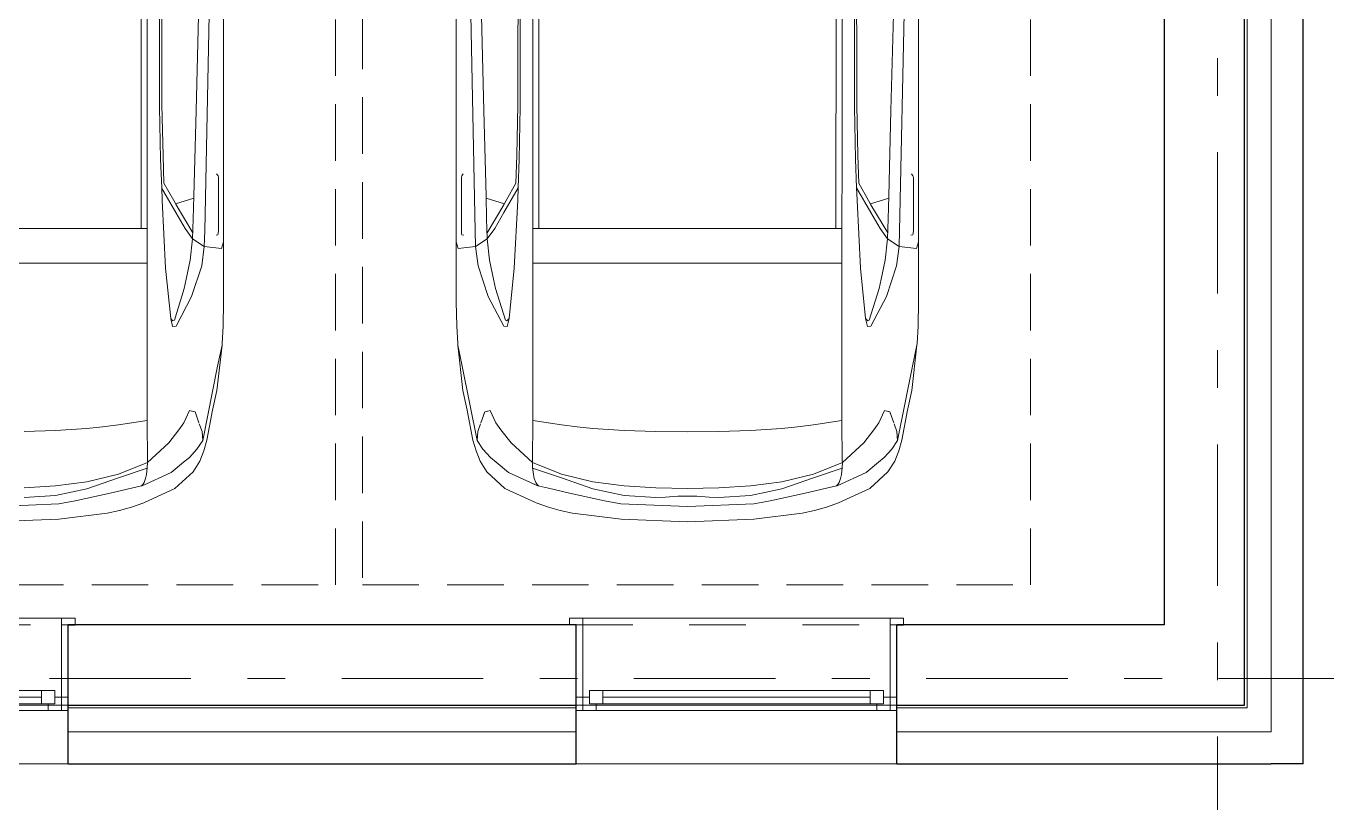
# Model space of a CAD drawing. Header units: millimetres. Extents: x 18162 to 3540582, y 72188 to 247925.
# Drawn here: x 46415 to 51283, y 78179 to 81088 of the extents above; entities that cross this region are included whole.
import ezdxf
from ezdxf.enums import TextEntityAlignment as Align

# ---------------------------------------------------------------- set-up
doc = ezdxf.new("R2010")
doc.units = ezdxf.units.MM
doc.header["$MEASUREMENT"] = 0
doc.set_wipeout_variables(frame=1)
for name, pattern in [('Dashed', [423.333333, 211.666667, -211.666667]), ('Double Dashed', [1093.611073, 529.166651, -211.666656, 141.111112, -211.666656]), ('Hidden Line', [317.5, 211.666667, -105.833333]), ('Wipeout_Contour', [1000, 0, -1000])]:
    doc.linetypes.add(name, pattern=pattern)
for name, color, linetype in [('Archicad Windows', 7, 'Continuous'), ('Interior - Equipment', 7, 'Continuous'), ('Interior - Furniture', 7, 'Continuous'), ('Structural - Bearing', 7, 'Continuous'), ('Structural - Grid', 7, 'Continuous')]:
    doc.layers.add(name, color=color, linetype=linetype)
doc.styles.add('GENERATED_STYLE_3', font='', dxfattribs={"width": 0.8})
doc.styles.get('GENERATED_STYLE_3').set_extended_font_data('ISOCPEUR MON')

# ---------------------------------------------------------------- blocks, each defined once
blk = doc.blocks.new('Hybrid Car 27[8]_3', base_point=(46289.6, 82819.7))
at = {"layer": 'Interior - Furniture', "color": 7, "linetype": 'Continuous', "lineweight": 5}
for p, q in [((46845.7, 81390.8), (46845.6, 80329.9)), ((46868.1, 80588.7), (46868.1, 81390.8)), ((47103.8, 81305.8), (47083.8, 80320.6)), ((47154.4, 81319.6), (47154.6, 80279.6)), ((46914.7, 81189.6), (46914.7, 80999.6)), ((46923.9, 80999.6), (46922.9, 81187.1)), ((47051.4, 80771.1), (47061.7, 81175.8)), ((46914.7, 80999.6), (46914.7, 80783.3)), ((46923.8, 80790.9), (46923.9, 80999.6)), ((46914.7, 80783.3), (46918.9, 80588.7)), ((46927.8, 80602.6), (46923.8, 80790.9)), ((47042.9, 80451.2), (47051.4, 80771.1)), ((46868, 80329.9), (46868.1, 80588.7)), ((46918.9, 80588.7), (46922.8, 80481.5)), ((46931.1, 80499), (46927.8, 80602.6)), ((47128.2, 80534.4), (47133.6, 80526.6)), ((47135, 80522), (47133.6, 80526.6)), ((47135, 80522), (47135, 80324.2)), ((46922.5, 80481.9), (46922.6, 80481.8)), ((46922.6, 80481.8), (46976, 80389.4)), ((46922.8, 80481.5), (46924.4, 80436)), ((46931.1, 80499), (46967.7, 80433.8)), ((46924.4, 80436), (46924.4, 80436)), ((46924.4, 80436), (46937.3, 80180.6)), ((46967.7, 80433.8), (46976.5, 80418.2)), ((47042.7, 80443.7), (46974.4, 80421.9)), ((46976.5, 80418.2), (47039.2, 80313.3)), ((47040.6, 80365.2), (47042.9, 80451.2)), ((46976, 80389.4), (47010.5, 80330.2)), ((47038.6, 80290.8), (47040.6, 80365.2)), ((46289.6, 80329.9), (46522.5, 80329.9)), ((46522.5, 80329.9), (46783.2, 80329.9)), ((46783.2, 80329.9), (46868, 80329.9)), ((46845.6, 80329.9), (46857.3, 80329.9)), ((46868, 80329.9), (46867.9, 80199.5)), ((46868, 80329.9), (46868.2, 80329.9)), ((47010.5, 80330.2), (47038.6, 80290.8)), ((47083.8, 80320.6), (47082.1, 80262.1)), ((47135, 80324.2), (47134.2, 80311.1)), ((47029.5, 80211), (47038.6, 80290.8)), ((47082.1, 80262.1), (47038.6, 80290.8)), ((47133, 80305.9), (47126.2, 80304.1)), ((47134.2, 80311.1), (47133, 80305.9)), ((47146.6, 80254.3), (47154.6, 80279.6)), ((47154.6, 80279.6), (47154.6, 80055.2)), ((47082.1, 80262.1), (47072.5, 80190.2)), ((47146.6, 80254.3), (47082.1, 80262.1)), ((46522.5, 80199.5), (46289.6, 80199.5)), ((46783.2, 80199.5), (46522.5, 80199.5)), ((46867.9, 80199.5), (46783.2, 80199.5)), ((46867.9, 80199.5), (46867.9, 79611.5)), ((46937.3, 80180.6), (46956.5, 79993)), ((47029.5, 80211), (47014.4, 80140.3)), ((47029.5, 80211), (47029.5, 80211)), ((47072.5, 80190.2), (47034.8, 80074.7)), ((47014.4, 80140.3), (47006.9, 80105.4)), ((47014.4, 80140.3), (47014.4, 80140.3)), ((47006.9, 80105.4), (46970.1, 79987.1)), ((47034.8, 80074.7), (46976.5, 79964.4)), ((47154.6, 80055.2), (47152.6, 79964.4)), ((46956.5, 79993), (46959.5, 79989.6)), ((46963.2, 79962.6), (46956.5, 79993)), ((46964.6, 79983.9), (46959.5, 79989.6)), ((46970.1, 79987.1), (46964.6, 79983.9)), ((46976.5, 79964.4), (46963.2, 79962.6)), ((47152.6, 79964.4), (47148.9, 79898.7)), ((47148.5, 79893.2), (47129.1, 79723.3)), ((47131.9, 79814.8), (47148.5, 79893.2)), ((47148.9, 79898.7), (47148.5, 79893.2)), ((47076.1, 79535.7), (47131.9, 79814.8)), ((47129.1, 79723.3), (47113.5, 79650.1)), ((47027.1, 79648.2), (47006.2, 79601.7)), ((47027.2, 79648.2), (47027, 79647.9)), ((47027.1, 79648.2), (47027.1, 79648.2)), ((47027.1, 79648.2), (47027.1, 79648.2)), ((47035.6, 79646.4), (47027.2, 79648.2)), ((47036.9, 79646.2), (47035.6, 79646.4)), ((47047.5, 79644), (47036.9, 79646.2)), ((47047.5, 79643.9), (47043, 79644.9)), ((47062.3, 79602.1), (47047.5, 79644)), ((47049.3, 79638.8), (47047.5, 79643.9)), ((47113.5, 79650.1), (47092.1, 79537.8)), ((46643.2, 79581.5), (46701.3, 79587.8)), ((46701.3, 79587.8), (46760.9, 79594.4)), ((46761, 79594.4), (46867.9, 79611.5)), ((46869.2, 79459.2), (46867.9, 79611.5)), ((46987.1, 79576.6), (47006.2, 79601.7)), ((47073.8, 79569.3), (47063.4, 79599)), ((46407.8, 79570.3), (46525.4, 79574)), ((46525.4, 79574), (46643.2, 79581.5)), ((46525.4, 79574), (46525.4, 79574)), ((46643.2, 79581.4), (46643.2, 79581.4)), ((46949.3, 79526.9), (46987.1, 79576.6)), ((47054.7, 79503.9), (47076.1, 79535.7)), ((47073.8, 79569.3), (47076.1, 79535.7)), ((47092.1, 79537.8), (47080.1, 79497.7)), ((46869.6, 79453.5), (46949.3, 79526.9)), ((47026.3, 79472.6), (47054.7, 79503.9)), ((47080.1, 79497.7), (47065.4, 79458.8)), ((46869.6, 79453.5), (46760.9, 79410.2)), ((46869.6, 79453.5), (46868.9, 79435.2)), ((46869.6, 79453.5), (46869.2, 79459.2)), ((46869.2, 79459.2), (46869.2, 79459.2)), ((46958.7, 79416.2), (47004.8, 79454.7)), ((47004.8, 79454.7), (47026.3, 79472.6)), ((47065.4, 79458.8), (47040.1, 79418.3)), ((46760.9, 79410.2), (46643.2, 79381.5)), ((46643.3, 79355.2), (46760.9, 79395.9)), ((46760.9, 79395.9), (46868.6, 79433.1)), ((46849.6, 79366.9), (46958.7, 79416.2)), ((46862.5, 79394.5), (46857, 79379.5)), ((46865.7, 79408.3), (46862.5, 79394.5)), ((46868.9, 79435.2), (46865.7, 79408.3)), ((47040.1, 79418.3), (46972.2, 79356.6)), ((46525.5, 79366.1), (46407.8, 79358.9)), ((46643.2, 79381.5), (46525.5, 79366.1)), ((46525.5, 79329.7), (46643.3, 79355.2)), ((46730.5, 79339.6), (46599, 79310.1)), ((46809.6, 79357.1), (46730.5, 79339.6)), ((46842.2, 79364.6), (46809.6, 79357.1)), ((46842.2, 79364.6), (46849.6, 79366.9)), ((46842.2, 79364.6), (46842.2, 79364.6)), ((46851.9, 79372), (46846.9, 79366.1)), ((46849.5, 79366.9), (46863.6, 79373.2)), ((46857, 79379.5), (46851.9, 79372)), ((46972.2, 79356.6), (46855.5, 79303.3)), ((46289.6, 79288.8), (46537.9, 79299.1)), ((46525.5, 79329.7), (46407.8, 79322.6)), ((46537.9, 79299.1), (46599, 79310.1)), ((46855.5, 79303.3), (46809.5, 79287)), ((46537.9, 79241.6), (46289.6, 79231.9)), ((46719, 79264.4), (46537.9, 79241.6)), ((46765.3, 79274.2), (46719, 79264.4)), ((46809.5, 79287), (46765.3, 79274.2))]:
    blk.add_line(p, q, dxfattribs=at)
blk = doc.blocks.new('Hybrid Car 27[9]_3', base_point=(48889.6, 82819.7))
at = {"layer": 'Interior - Furniture', "color": 7, "linetype": 'Continuous', "lineweight": 5}
for p, q in [((48311, 80588.7), (48311, 81390.8)), ((48333.5, 81390.8), (48333.5, 80329.9)), ((49445.7, 81390.8), (49445.6, 80329.9)), ((49468.1, 80588.7), (49468.1, 81390.8)), ((48024.7, 81319.6), (48024.6, 80279.6)), ((48075.4, 81305.8), (48095.3, 80320.6)), ((49703.8, 81305.8), (49683.8, 80320.6)), ((49754.4, 81319.6), (49754.6, 80279.6)), ((48264.5, 81189.6), (48264.5, 80999.6)), ((49514.7, 81189.6), (49514.7, 80999.6)), ((48127.7, 80771.1), (48117.5, 81175.8)), ((48255.3, 80999.6), (48256.3, 81187.1)), ((49523.9, 80999.6), (49522.9, 81187.1)), ((49651.4, 80771.1), (49661.7, 81175.8)), ((48255.3, 80790.9), (48255.3, 80999.6)), ((48264.5, 80999.6), (48264.5, 80783.3)), ((49514.7, 80999.6), (49514.7, 80783.3)), ((49523.8, 80790.9), (49523.9, 80999.6)), ((48136.2, 80451.2), (48127.7, 80771.1)), ((48251.4, 80602.6), (48255.3, 80790.9)), ((48264.5, 80783.3), (48260.2, 80588.7)), ((49514.7, 80783.3), (49518.9, 80588.7)), ((49527.8, 80602.6), (49523.8, 80790.9)), ((49642.9, 80451.2), (49651.4, 80771.1)), ((48248.1, 80499), (48251.4, 80602.6)), ((48260.2, 80588.7), (48256.4, 80481.5)), ((48311.2, 80329.9), (48311, 80588.7)), ((49468, 80329.9), (49468.1, 80588.7)), ((49518.9, 80588.7), (49522.8, 80481.5)), ((49531.1, 80499), (49527.8, 80602.6)), ((48044.2, 80522), (48044.1, 80324.2)), ((48044.2, 80522), (48045.5, 80526.6)), ((48051, 80534.4), (48045.5, 80526.6)), ((49728.2, 80534.4), (49733.6, 80526.6)), ((49735, 80522), (49733.6, 80526.6)), ((49735, 80522), (49735, 80324.2)), ((48256.6, 80481.8), (48203.2, 80389.4)), ((48248.1, 80499), (48211.5, 80433.8)), ((48256.4, 80481.5), (48254.7, 80436)), ((48256.6, 80481.9), (48256.6, 80481.8)), ((49522.5, 80481.9), (49522.6, 80481.8)), ((49522.6, 80481.8), (49576, 80389.4)), ((49522.8, 80481.5), (49524.4, 80436)), ((49531.1, 80499), (49567.7, 80433.8)), ((48138.5, 80365.2), (48136.2, 80451.2)), ((48136.4, 80443.7), (48204.8, 80421.9)), ((48202.6, 80418.2), (48139.9, 80313.3)), ((48211.5, 80433.8), (48202.6, 80418.2)), ((48254.7, 80436), (48241.9, 80180.6)), ((48254.7, 80436), (48254.7, 80436)), ((49524.4, 80436), (49524.4, 80436)), ((49524.4, 80436), (49537.3, 80180.6)), ((49567.7, 80433.8), (49576.5, 80418.2)), ((49642.7, 80443.7), (49574.4, 80421.9)), ((49576.5, 80418.2), (49639.2, 80313.3)), ((49640.6, 80365.2), (49642.9, 80451.2)), ((48140.5, 80290.8), (48138.5, 80365.2)), ((48203.2, 80389.4), (48168.7, 80330.2)), ((49576, 80389.4), (49610.5, 80330.2)), ((49638.6, 80290.8), (49640.6, 80365.2)), ((48044.1, 80324.2), (48045, 80311.1)), ((48095.3, 80320.6), (48097, 80262.1)), ((48168.7, 80330.2), (48140.5, 80290.8)), ((48311.1, 80329.9), (48311, 80329.9)), ((48395.9, 80329.9), (48311.2, 80329.9)), ((48311.2, 80329.9), (48311.2, 80199.5)), ((48333.5, 80329.9), (48321.8, 80329.9)), ((48656.7, 80329.9), (48395.9, 80329.9)), ((48889.6, 80329.9), (48656.7, 80329.9)), ((48889.6, 80329.9), (49122.5, 80329.9)), ((49122.5, 80329.9), (49383.2, 80329.9)), ((49383.2, 80329.9), (49468, 80329.9)), ((49445.6, 80329.9), (49457.3, 80329.9)), ((49468, 80329.9), (49467.9, 80199.5)), ((49468, 80329.9), (49468.2, 80329.9)), ((49610.5, 80330.2), (49638.6, 80290.8)), ((49683.8, 80320.6), (49682.1, 80262.1)), ((49735, 80324.2), (49734.2, 80311.1)), ((48032.6, 80254.3), (48024.6, 80279.6)), ((48024.6, 80279.6), (48024.6, 80055.2)), ((48045, 80311.1), (48046.1, 80305.9)), ((48046.1, 80305.9), (48052.9, 80304.1)), ((48097, 80262.1), (48140.5, 80290.8)), ((48149.6, 80211), (48140.5, 80290.8)), ((49629.5, 80211), (49638.6, 80290.8)), ((49682.1, 80262.1), (49638.6, 80290.8)), ((49733, 80305.9), (49726.2, 80304.1)), ((49734.2, 80311.1), (49733, 80305.9)), ((49746.6, 80254.3), (49754.6, 80279.6)), ((49754.6, 80279.6), (49754.6, 80055.2)), ((48032.6, 80254.3), (48097, 80262.1)), ((48097, 80262.1), (48106.7, 80190.2)), ((49682.1, 80262.1), (49672.5, 80190.2)), ((49746.6, 80254.3), (49682.1, 80262.1)), ((48106.7, 80190.2), (48144.3, 80074.7)), ((48149.6, 80211), (48164.7, 80140.3)), ((48149.6, 80211), (48149.6, 80211)), ((48241.9, 80180.6), (48222.7, 79993)), ((48311.2, 80199.5), (48395.9, 80199.5)), ((48311.3, 80199.5), (48311.3, 79611.5)), ((48395.9, 80199.5), (48656.7, 80199.5)), ((48656.7, 80199.5), (48889.6, 80199.5)), ((49122.5, 80199.5), (48889.6, 80199.5)), ((49383.2, 80199.5), (49122.5, 80199.5)), ((49467.9, 80199.5), (49383.2, 80199.5)), ((49467.9, 80199.5), (49467.9, 79611.5)), ((49537.3, 80180.6), (49556.5, 79993)), ((49629.5, 80211), (49614.4, 80140.3)), ((49629.5, 80211), (49629.5, 80211)), ((49672.5, 80190.2), (49634.8, 80074.7)), ((48164.7, 80140.3), (48164.7, 80140.3)), ((48164.7, 80140.3), (48172.2, 80105.4)), ((49614.4, 80140.3), (49606.9, 80105.4)), ((49614.4, 80140.3), (49614.4, 80140.3)), ((48144.3, 80074.7), (48202.6, 79964.4)), ((48172.2, 80105.4), (48209.1, 79987.1)), ((49606.9, 80105.4), (49570.1, 79987.1)), ((49634.8, 80074.7), (49576.5, 79964.4)), ((48024.6, 80055.2), (48026.5, 79964.4)), ((49754.6, 80055.2), (49752.6, 79964.4)), ((48209.1, 79987.1), (48214.5, 79983.9)), ((48214.5, 79983.9), (48219.6, 79989.6)), ((48215.9, 79962.6), (48222.7, 79993)), ((48222.7, 79993), (48219.6, 79989.6)), ((49556.5, 79993), (49559.5, 79989.6)), ((49563.2, 79962.6), (49556.5, 79993)), ((49564.6, 79983.9), (49559.5, 79989.6)), ((49570.1, 79987.1), (49564.6, 79983.9)), ((48026.5, 79964.4), (48030.3, 79898.7)), ((48202.6, 79964.4), (48215.9, 79962.6)), ((49576.5, 79964.4), (49563.2, 79962.6)), ((49752.6, 79964.4), (49748.9, 79898.7)), ((48030.3, 79898.7), (48030.6, 79893.2)), ((48047.3, 79814.8), (48030.6, 79893.2)), ((48030.6, 79893.2), (48050, 79723.3)), ((49748.5, 79893.2), (49729.1, 79723.3)), ((49731.9, 79814.8), (49748.5, 79893.2)), ((49748.9, 79898.7), (49748.5, 79893.2)), ((48103.1, 79535.7), (48047.3, 79814.8)), ((49676.1, 79535.7), (49731.9, 79814.8)), ((48050, 79723.3), (48065.6, 79650.1)), ((49729.1, 79723.3), (49713.5, 79650.1)), ((48065.6, 79650.1), (48087.1, 79537.8)), ((48116.9, 79602.1), (48131.7, 79644)), ((48129.8, 79638.8), (48131.7, 79643.9)), ((48131.7, 79644), (48142.2, 79646.2)), ((48131.7, 79643.9), (48136.2, 79644.9)), ((48142.2, 79646.2), (48143.6, 79646.4)), ((48143.6, 79646.4), (48152, 79648.2)), ((48152, 79648.2), (48152.2, 79647.9)), ((48152, 79648.2), (48172.9, 79601.7)), ((48152, 79648.2), (48152, 79648.2)), ((48152, 79648.2), (48152, 79648.2)), ((49627.1, 79648.2), (49606.2, 79601.7)), ((49627.2, 79648.2), (49627, 79647.9)), ((49627.1, 79648.2), (49627.1, 79648.2)), ((49627.1, 79648.2), (49627.1, 79648.2)), ((49635.6, 79646.4), (49627.2, 79648.2)), ((49636.9, 79646.2), (49635.6, 79646.4)), ((49647.5, 79644), (49636.9, 79646.2)), ((49647.5, 79643.9), (49643, 79644.9)), ((49662.3, 79602.1), (49647.5, 79644)), ((49649.3, 79638.8), (49647.5, 79643.9)), ((49713.5, 79650.1), (49692.1, 79537.8)), ((48105.3, 79569.3), (48115.8, 79599)), ((48192, 79576.6), (48172.9, 79601.7)), ((48310, 79459.2), (48311.3, 79611.5)), ((48418.2, 79594.4), (48311.3, 79611.5)), ((48477.8, 79587.8), (48418.2, 79594.4)), ((48535.9, 79581.5), (48477.8, 79587.8)), ((49243.2, 79581.5), (49301.3, 79587.8)), ((49301.3, 79587.8), (49360.9, 79594.4)), ((49361, 79594.4), (49467.9, 79611.5)), ((49469.2, 79459.2), (49467.9, 79611.5)), ((49587.1, 79576.6), (49606.2, 79601.7)), ((49673.8, 79569.3), (49663.4, 79599)), ((48087.1, 79537.8), (48099.1, 79497.7)), ((48105.3, 79569.3), (48103.1, 79535.7)), ((48124.4, 79503.9), (48103.1, 79535.7)), ((48229.9, 79526.9), (48192, 79576.6)), ((48653.7, 79574), (48535.9, 79581.5)), ((48535.9, 79581.4), (48535.9, 79581.4)), ((48771.4, 79570.3), (48653.7, 79574)), ((48653.7, 79574), (48653.7, 79574)), ((48889.6, 79568.4), (48771.4, 79570.3)), ((48771.4, 79570.3), (48771.4, 79570.3)), ((48889.6, 79568.4), (49007.8, 79570.3)), ((49007.8, 79570.3), (49125.4, 79574)), ((49007.8, 79570.3), (49007.8, 79570.3)), ((49125.4, 79574), (49243.2, 79581.5)), ((49125.4, 79574), (49125.4, 79574)), ((49243.2, 79581.4), (49243.2, 79581.4)), ((49549.3, 79526.9), (49587.1, 79576.6)), ((49654.7, 79503.9), (49676.1, 79535.7)), ((49673.8, 79569.3), (49676.1, 79535.7)), ((49692.1, 79537.8), (49680.1, 79497.7)), ((48099.1, 79497.7), (48113.8, 79458.8)), ((48152.8, 79472.6), (48124.4, 79503.9)), ((48309.6, 79453.5), (48229.9, 79526.9)), ((49469.6, 79453.5), (49549.3, 79526.9)), ((49626.3, 79472.6), (49654.7, 79503.9)), ((49680.1, 79497.7), (49665.4, 79458.8)), ((48113.8, 79458.8), (48139.1, 79418.3)), ((48174.3, 79454.7), (48152.8, 79472.6)), ((48220.4, 79416.2), (48174.3, 79454.7)), ((48309.6, 79453.5), (48310, 79459.2)), ((48309.6, 79453.5), (48310.3, 79435.2)), ((48309.6, 79453.5), (48418.2, 79410.2)), ((48310, 79459.2), (48310, 79459.2)), ((49469.6, 79453.5), (49360.9, 79410.2)), ((49469.6, 79453.5), (49468.9, 79435.2)), ((49469.6, 79453.5), (49469.2, 79459.2)), ((49469.2, 79459.2), (49469.2, 79459.2)), ((49558.7, 79416.2), (49604.8, 79454.7)), ((49604.8, 79454.7), (49626.3, 79472.6)), ((49665.4, 79458.8), (49640.1, 79418.3)), ((48139.1, 79418.3), (48207, 79356.6)), ((48329.6, 79366.9), (48220.4, 79416.2)), ((48310.3, 79435.2), (48313.5, 79408.3)), ((48418.2, 79395.9), (48310.5, 79433.1)), ((48313.5, 79408.3), (48316.6, 79394.5)), ((48316.6, 79394.5), (48322.2, 79379.5)), ((48418.2, 79410.2), (48535.9, 79381.5)), ((48535.8, 79355.2), (48418.2, 79395.9)), ((49360.9, 79410.2), (49243.2, 79381.5)), ((49243.3, 79355.2), (49360.9, 79395.9)), ((49360.9, 79395.9), (49468.6, 79433.1)), ((49449.6, 79366.9), (49558.7, 79416.2)), ((49462.5, 79394.5), (49457, 79379.5)), ((49465.7, 79408.3), (49462.5, 79394.5)), ((49468.9, 79435.2), (49465.7, 79408.3)), ((49640.1, 79418.3), (49572.2, 79356.6)), ((48207, 79356.6), (48323.6, 79303.3)), ((48329.6, 79366.9), (48315.5, 79373.2)), ((48322.2, 79379.5), (48327.2, 79372)), ((48327.2, 79372), (48332.3, 79366.1)), ((48336.9, 79364.6), (48329.6, 79366.9)), ((48336.9, 79364.6), (48369.6, 79357.1)), ((48336.9, 79364.6), (48336.9, 79364.6)), ((48369.6, 79357.1), (48448.6, 79339.6)), ((48448.6, 79339.6), (48580.1, 79310.1)), ((48653.6, 79329.7), (48535.8, 79355.2)), ((48535.9, 79381.5), (48653.7, 79366.1)), ((48653.7, 79366.1), (48771.4, 79358.9)), ((48771.4, 79358.9), (48889.6, 79357)), ((49007.8, 79358.9), (48889.6, 79357)), ((49125.5, 79366.1), (49007.8, 79358.9)), ((49243.2, 79381.5), (49125.5, 79366.1)), ((49125.5, 79329.7), (49243.3, 79355.2)), ((49330.5, 79339.6), (49199, 79310.1)), ((49409.6, 79357.1), (49330.5, 79339.6)), ((49442.2, 79364.6), (49409.6, 79357.1)), ((49442.2, 79364.6), (49449.6, 79366.9)), ((49442.2, 79364.6), (49442.2, 79364.6)), ((49451.9, 79372), (49446.9, 79366.1)), ((49449.5, 79366.9), (49463.6, 79373.2)), ((49457, 79379.5), (49451.9, 79372)), ((49572.2, 79356.6), (49455.5, 79303.3)), ((48323.6, 79303.3), (48369.7, 79287)), ((48641.2, 79299.1), (48580.1, 79310.1)), ((48889.6, 79288.8), (48641.2, 79299.1)), ((48653.6, 79329.7), (48771.3, 79322.6)), ((48771.3, 79322.6), (48808, 79324.2)), ((48808, 79324.2), (48854.1, 79327.9)), ((48889.6, 79328.2), (48854.1, 79327.9)), ((48854.1, 79327.9), (48854.1, 79327.8)), ((48889.6, 79328.2), (48925.1, 79327.9)), ((48889.6, 79288.8), (49137.9, 79299.1)), ((48971.2, 79324.2), (48925.1, 79327.9)), ((48925.1, 79327.9), (48925.1, 79327.8)), ((49007.8, 79322.6), (48971.2, 79324.2)), ((49125.5, 79329.7), (49007.8, 79322.6)), ((49137.9, 79299.1), (49199, 79310.1)), ((49455.5, 79303.3), (49409.5, 79287)), ((48369.7, 79287), (48413.9, 79274.2)), ((48413.9, 79274.2), (48460.1, 79264.4)), ((48460.1, 79264.4), (48641.3, 79241.6)), ((48641.3, 79241.6), (48889.6, 79231.9)), ((49137.9, 79241.6), (48889.6, 79231.9)), ((49319, 79264.4), (49137.9, 79241.6)), ((49365.3, 79274.2), (49319, 79264.4)), ((49409.5, 79287), (49365.3, 79274.2))]:
    blk.add_line(p, q, dxfattribs=at)
blk = doc.blocks.new('Window 27[1]_3')
at = {"layer": 'Archicad Windows', "color": 7, "linetype": 'Continuous', "lineweight": 13}
for p, q in [((48498.5, 78870.7), (48448.5, 78870.7)), ((48448.5, 78870.7), (48448.5, 78845.7)), ((48498.5, 78870.7), (49648.5, 78870.7)), ((48498.5, 78845.7), (48498.5, 78870.7)), ((49698.5, 78870.7), (49648.5, 78870.7)), ((49648.5, 78870.7), (49648.5, 78845.7)), ((49698.5, 78845.7), (49698.5, 78870.7)), ((48448.5, 78845.7), (48498.5, 78845.7)), ((48473.5, 78845.7), (48448.5, 78845.7)), ((48473.5, 78845.7), (48448.5, 78845.7)), ((48498.5, 78845.7), (48473.5, 78845.7)), ((48473.5, 78845.7), (48473.5, 78575.7)), ((48473.5, 78575.7), (48473.5, 78845.7)), ((48473.5, 78575.7), (48473.5, 78845.7)), ((48498.5, 78575.7), (48498.5, 78845.7)), ((49673.5, 78845.7), (49648.5, 78845.7)), ((49648.5, 78845.7), (49648.5, 78575.7)), ((49648.5, 78845.7), (49698.5, 78845.7)), ((49673.5, 78575.7), (49673.5, 78845.7)), ((49673.5, 78575.7), (49673.5, 78845.7)), ((49673.5, 78575.7), (49673.5, 78845.7)), ((49673.5, 78845.7), (49698.5, 78845.7)), ((49673.5, 78845.7), (49698.5, 78845.7)), ((48473.5, 78575.7), (48498.5, 78575.7)), ((48473.5, 78575.7), (48498.5, 78575.7)), ((48473.5, 78545.7), (48473.5, 78575.7)), ((48473.5, 78545.7), (48473.5, 78575.7)), ((48498.5, 78575.7), (48523.5, 78575.7)), ((48498.5, 78525.7), (48498.5, 78575.7)), ((48523.5, 78600.7), (48573.5, 78600.7)), ((48523.5, 78550.7), (48523.5, 78600.7)), ((48523.5, 78575.7), (48523.5, 78550.7)), ((48573.5, 78600.7), (49573.5, 78600.7)), ((48573.5, 78600.7), (48573.5, 78550.7)), ((48573.5, 78600.7), (49573.5, 78600.7)), ((48573.5, 78575.7), (49573.5, 78575.7)), ((49573.5, 78550.7), (49573.5, 78600.7)), ((49573.5, 78600.7), (49623.5, 78600.7)), ((49623.5, 78600.7), (49623.5, 78550.7)), ((49623.5, 78550.7), (49623.5, 78575.7)), ((49623.5, 78575.7), (49648.5, 78575.7)), ((49648.5, 78575.7), (49673.5, 78575.7)), ((49648.5, 78575.7), (49673.5, 78575.7)), ((49648.5, 78525.7), (49648.5, 78575.7)), ((49673.5, 78545.7), (49673.5, 78575.7)), ((49673.5, 78545.7), (49673.5, 78575.7)), ((48473.5, 78535.7), (48473.5, 78545.7)), ((48473.5, 78535.7), (48473.5, 78545.7)), ((48473.5, 78525.7), (48473.5, 78535.7)), ((48473.5, 78525.7), (48473.5, 78535.7)), ((48498.5, 78525.7), (48473.5, 78525.7)), ((48473.5, 78445.7), (48473.5, 78525.7)), ((48548.5, 78525.7), (48498.5, 78525.7)), ((48523.5, 78550.7), (48548.5, 78550.7)), ((48573.5, 78550.7), (48523.5, 78550.7)), ((48548.5, 78550.7), (48548.5, 78525.7)), ((49598.5, 78525.7), (48548.5, 78525.7)), ((49573.5, 78550.7), (48573.5, 78550.7)), ((49623.5, 78550.7), (49573.5, 78550.7)), ((49598.5, 78525.7), (49598.5, 78550.7)), ((49598.5, 78550.7), (49623.5, 78550.7)), ((49648.5, 78525.7), (49598.5, 78525.7)), ((49673.5, 78525.7), (49648.5, 78525.7)), ((49673.5, 78535.7), (49673.5, 78545.7)), ((49673.5, 78535.7), (49673.5, 78545.7)), ((49673.5, 78525.7), (49673.5, 78535.7)), ((49673.5, 78525.7), (49673.5, 78535.7)), ((49673.5, 78445.7), (49673.5, 78525.7)), ((48473.5, 78325.7), (48473.5, 78445.7)), ((49673.5, 78325.7), (49673.5, 78445.7)), ((48473.5, 78325.7), (49673.5, 78325.7))]:
    blk.add_line(p, q, dxfattribs=at)
at = {"layer": 'Archicad Windows', "color": 7, "linetype": 'Dashed', "lineweight": 13}
blk.add_line((48473.5, 78845.7), (49673.5, 78845.7), dxfattribs=at)
blk = doc.blocks.new('Window 27[6]_3')
at = {"layer": 'Archicad Windows', "color": 7, "linetype": 'Continuous', "lineweight": 13}
for p, q in [((45398.5, 78870.7), (45348.5, 78870.7)), ((45348.5, 78870.7), (45348.5, 78845.7)), ((45398.5, 78870.7), (46548.5, 78870.7)), ((45398.5, 78845.7), (45398.5, 78870.7)), ((46598.5, 78870.7), (46548.5, 78870.7)), ((46548.5, 78870.7), (46548.5, 78845.7)), ((46598.5, 78845.7), (46598.5, 78870.7)), ((45348.5, 78845.7), (45398.5, 78845.7)), ((45373.5, 78845.7), (45348.5, 78845.7)), ((45373.5, 78845.7), (45348.5, 78845.7)), ((45398.5, 78845.7), (45373.5, 78845.7)), ((45373.5, 78845.7), (45373.5, 78575.7)), ((45373.5, 78575.7), (45373.5, 78845.7)), ((45373.5, 78575.7), (45373.5, 78845.7)), ((45398.5, 78575.7), (45398.5, 78845.7)), ((46573.5, 78845.7), (46548.5, 78845.7)), ((46548.5, 78845.7), (46548.5, 78575.7)), ((46548.5, 78845.7), (46598.5, 78845.7)), ((46573.5, 78575.7), (46573.5, 78845.7)), ((46573.5, 78575.7), (46573.5, 78845.7)), ((46573.5, 78575.7), (46573.5, 78845.7)), ((46573.5, 78845.7), (46598.5, 78845.7)), ((46573.5, 78845.7), (46598.5, 78845.7)), ((45373.5, 78575.7), (45398.5, 78575.7)), ((45373.5, 78575.7), (45398.5, 78575.7)), ((45373.5, 78545.7), (45373.5, 78575.7)), ((45373.5, 78545.7), (45373.5, 78575.7)), ((45398.5, 78575.7), (45423.5, 78575.7)), ((45398.5, 78525.7), (45398.5, 78575.7)), ((45423.5, 78600.7), (45473.5, 78600.7)), ((45423.5, 78550.7), (45423.5, 78600.7)), ((45423.5, 78575.7), (45423.5, 78550.7)), ((45473.5, 78600.7), (46473.5, 78600.7)), ((45473.5, 78600.7), (45473.5, 78550.7)), ((45473.5, 78600.7), (46473.5, 78600.7)), ((45473.5, 78575.7), (46473.5, 78575.7)), ((46473.5, 78550.7), (46473.5, 78600.7)), ((46473.5, 78600.7), (46523.5, 78600.7)), ((46523.5, 78600.7), (46523.5, 78550.7)), ((46523.5, 78550.7), (46523.5, 78575.7)), ((46523.5, 78575.7), (46548.5, 78575.7)), ((46548.5, 78575.7), (46573.5, 78575.7)), ((46548.5, 78575.7), (46573.5, 78575.7)), ((46548.5, 78525.7), (46548.5, 78575.7)), ((46573.5, 78545.7), (46573.5, 78575.7)), ((46573.5, 78545.7), (46573.5, 78575.7)), ((45373.5, 78535.7), (45373.5, 78545.7)), ((45373.5, 78535.7), (45373.5, 78545.7)), ((45373.5, 78525.7), (45373.5, 78535.7)), ((45373.5, 78525.7), (45373.5, 78535.7)), ((45398.5, 78525.7), (45373.5, 78525.7)), ((45373.5, 78445.7), (45373.5, 78525.7)), ((45448.5, 78525.7), (45398.5, 78525.7)), ((45423.5, 78550.7), (45448.5, 78550.7)), ((45473.5, 78550.7), (45423.5, 78550.7)), ((45448.5, 78550.7), (45448.5, 78525.7)), ((46498.5, 78525.7), (45448.5, 78525.7)), ((46473.5, 78550.7), (45473.5, 78550.7)), ((46523.5, 78550.7), (46473.5, 78550.7)), ((46498.5, 78525.7), (46498.5, 78550.7)), ((46498.5, 78550.7), (46523.5, 78550.7)), ((46548.5, 78525.7), (46498.5, 78525.7)), ((46573.5, 78525.7), (46548.5, 78525.7)), ((46573.5, 78535.7), (46573.5, 78545.7)), ((46573.5, 78535.7), (46573.5, 78545.7)), ((46573.5, 78525.7), (46573.5, 78535.7)), ((46573.5, 78525.7), (46573.5, 78535.7)), ((46573.5, 78445.7), (46573.5, 78525.7)), ((45373.5, 78325.7), (45373.5, 78445.7)), ((46573.5, 78325.7), (46573.5, 78445.7)), ((45373.5, 78325.7), (46573.5, 78325.7))]:
    blk.add_line(p, q, dxfattribs=at)
at = {"layer": 'Archicad Windows', "color": 7, "linetype": 'Dashed', "lineweight": 13}
blk.add_line((45373.5, 78845.7), (46573.5, 78845.7), dxfattribs=at)
blk = doc.blocks.new('Standard grid marker[16]_3', base_point=(50873.5, 72524.1))
at = {"layer": 'Structural - Grid', "color": 13, "linetype": 'Double Dashed', "lineweight": 13}
blk.add_line((50873.5, 73524.1), (50873.5, 100185.5), dxfattribs=at)
at = {"layer": 'Structural - Grid', "color": 13, "lineweight": 13, "style": 'GENERATED_STYLE_3'}
blk.add_attdef('AC_MarkerText_1', text='', height=250, rotation=180, dxfattribs=at).set_placement((50873.5, 101360.5), align=Align.TOP_CENTER)
blk = doc.blocks.new('Standard grid marker[17]_3', base_point=(18162.3, 78645.7))
at = {"layer": 'Structural - Grid', "color": 13, "linetype": 'Double Dashed', "lineweight": 13}
blk.add_line((19162.3, 78645.7), (53724.4, 78645.7), dxfattribs=at)
at = {"layer": 'Structural - Grid', "color": 13, "lineweight": 13, "style": 'GENERATED_STYLE_3'}
blk.add_attdef('AC_MarkerText_1', text='', height=250, rotation=180, dxfattribs=at).set_placement((55024.4, 78520.7), align=Align.TOP_CENTER)

msp = doc.modelspace()

# ---------------------------------------------------------------- linework, layer by layer
at = {"layer": 'Interior - Equipment', "color": 7, "linetype": 'Hidden Line', "lineweight": 5}
for points in [[(45073.5, 78995.7), (47573.5, 78995.7), (47573.5, 83995.7), (45073.5, 83995.7)], [(47673.5, 78995.7), (50173.5, 78995.7), (50173.5, 83995.7), (47673.5, 83995.7)]]:
    msp.add_lwpolyline(points, close=True, dxfattribs=at)

# ---------------------------------------------------------------- block references
at = {"layer": 'Interior - Furniture', "color": 7, "linetype": 'Continuous', "lineweight": 5}
for name, p in [('Hybrid Car 27[8]_3', (46289.6, 82819.7)), ('Hybrid Car 27[9]_3', (48889.6, 82819.7))]:
    msp.add_blockref(name, p, dxfattribs=at)

# ---------------------------------------------------------------- wipeouts: each hides what was drawn before it
at = {"color": 254, "linetype": 'Wipeout_Contour', "lineweight": 0, "ltscale": 366681.460218}
msp.add_wipeout([(48473.5, 78445.7), (46573.5, 78445.7), (46573.5, 78325.7), (48473.5, 78325.7)], dxfattribs=at).dxf.layer = 'Structural - Bearing'
at = {"color": 254, "linetype": 'Wipeout_Contour', "lineweight": 0, "ltscale": 280684.633306}
msp.add_wipeout([(51073.5, 78325.7), (51193.5, 78325.7), (51073.5, 78445.7)], dxfattribs=at).dxf.layer = 'Structural - Bearing'

# ---------------------------------------------------------------- next in the draw order: linework, layer by layer
at = {"layer": 'Structural - Bearing', "color": 7, "linetype": 'Continuous', "lineweight": 25, "flags": 128}
msp.add_lwpolyline([(46573.5, 78325.7), (48473.5, 78325.7)], dxfattribs=at)

# ---------------------------------------------------------------- next in the draw order: wipeouts: each hides what was drawn before it
at = {"color": 254, "linetype": 'Wipeout_Contour', "lineweight": 0, "ltscale": 550621.529643}
msp.add_wipeout([(46573.5, 78525.7), (46573.5, 78445.7), (48473.5, 78445.7), (48473.5, 78525.7), (48473.5, 78535.7), (46573.5, 78535.7)], dxfattribs=at).dxf.layer = 'Structural - Bearing'
at = {"color": 254, "linetype": 'Wipeout_Contour', "lineweight": 0, "ltscale": 280797.441397}
msp.add_wipeout([(50983.5, 78445.7), (51073.5, 78445.7), (50983.5, 78535.7)], dxfattribs=at).dxf.layer = 'Structural - Bearing'

# ---------------------------------------------------------------- next in the draw order: linework, layer by layer
at = {"layer": 'Structural - Bearing', "color": 7, "linetype": 'Continuous', "lineweight": 13}
msp.add_line((46573.5, 78445.7), (48473.5, 78445.7), dxfattribs=at)
at = {"layer": 'Structural - Bearing', "color": 7, "linetype": 'Continuous', "lineweight": 25}
for p, q in [((46573.5, 78325.7), (46573.5, 78445.7)), ((48473.5, 78325.7), (48473.5, 78445.7))]:
    msp.add_line(p, q, dxfattribs=at)

# ---------------------------------------------------------------- next in the draw order: wipeouts: each hides what was drawn before it
at = {"color": 254, "linetype": 'Wipeout_Contour', "lineweight": 0, "ltscale": 367211.746345}
msp.add_wipeout([(46573.5, 78535.7), (48473.5, 78535.7), (48473.5, 78545.7), (46573.5, 78545.7)], dxfattribs=at).dxf.layer = 'Structural - Bearing'
at = {"color": 254, "linetype": 'Wipeout_Contour', "lineweight": 0, "ltscale": 280896.815949}
msp.add_wipeout([(50973.5, 78535.7), (50983.5, 78535.7), (50973.5, 78545.7)], dxfattribs=at).dxf.layer = 'Structural - Bearing'
at = {"color": 254, "linetype": 'Wipeout_Contour', "lineweight": 0, "ltscale": 280850.993774}
msp.add_wipeout([(51193.5, 78445.7), (51073.5, 78445.7), (51193.5, 78325.7)], dxfattribs=at).dxf.layer = 'Structural - Bearing'

# ---------------------------------------------------------------- next in the draw order: linework, layer by layer
at = {"layer": 'Structural - Bearing', "color": 7, "linetype": 'Continuous', "lineweight": 25, "flags": 128}
msp.add_lwpolyline([(51193.5, 78325.7), (51073.5, 78325.7)], dxfattribs=at)

# ---------------------------------------------------------------- next in the draw order: wipeouts: each hides what was drawn before it
at = {"color": 254, "linetype": 'Wipeout_Contour', "lineweight": 0, "ltscale": 388065.933976}
msp.add_wipeout([(51073.5, 78445.7), (51193.5, 78445.7), (51193.5, 86395.7), (51073.5, 86395.7)], dxfattribs=at).dxf.layer = 'Structural - Bearing'
at = {"color": 254, "linetype": 'Wipeout_Contour', "lineweight": 0, "ltscale": 551407.54146}
msp.add_wipeout([(46573.5, 78845.7), (46573.5, 78575.7), (46573.5, 78545.7), (48473.5, 78545.7), (48473.5, 78575.7), (48473.5, 78845.7)], dxfattribs=at).dxf.layer = 'Structural - Bearing'
at = {"color": 254, "linetype": 'Wipeout_Contour', "lineweight": 0, "ltscale": 280834.427246}
msp.add_wipeout([(50673.5, 78545.7), (50973.5, 78545.7), (50673.5, 78845.7)], dxfattribs=at).dxf.layer = 'Structural - Bearing'

# ---------------------------------------------------------------- next in the draw order: linework, layer by layer
at = {"layer": 'Structural - Bearing', "color": 7, "linetype": 'Continuous', "lineweight": 25}
for p, q in [((46573.5, 78845.7), (46598.5, 78845.7)), ((46573.5, 78575.7), (46573.5, 78845.7)), ((48473.5, 78845.7), (48448.5, 78845.7)), ((48473.5, 78575.7), (48473.5, 78845.7)), ((46573.5, 78545.7), (46573.5, 78575.7)), ((48473.5, 78545.7), (48473.5, 78575.7)), ((46573.5, 78545.7), (48473.5, 78545.7)), ((46573.5, 78535.7), (46573.5, 78545.7)), ((46573.5, 78525.7), (46573.5, 78535.7)), ((46573.5, 78445.7), (46573.5, 78525.7)), ((48473.5, 78535.7), (48473.5, 78545.7)), ((48473.5, 78525.7), (48473.5, 78535.7)), ((48473.5, 78445.7), (48473.5, 78525.7))]:
    msp.add_line(p, q, dxfattribs=at)
at = {"layer": 'Structural - Bearing', "color": 7, "linetype": 'Continuous', "lineweight": 13}
msp.add_line((46573.5, 78535.7), (48473.5, 78535.7), dxfattribs=at)
at = {"layer": 'Structural - Bearing', "color": 7, "linetype": 'Continuous', "lineweight": 25, "flags": 128}
for points in [[(51193.5, 78325.7), (51193.5, 86395.7)], [(48473.5, 78845.7), (46573.5, 78845.7)]]:
    msp.add_lwpolyline(points, dxfattribs=at)

# ---------------------------------------------------------------- next in the draw order: block references
at = {"layer": 'Archicad Windows', "color": 7, "linetype": 'Continuous', "lineweight": 13}
msp.add_blockref('Window 27[6]_3', (0, 0), dxfattribs=at)

# ---------------------------------------------------------------- next in the draw order: wipeouts: each hides what was drawn before it
at = {"color": 254, "linetype": 'Wipeout_Contour', "lineweight": 0, "ltscale": 280922.245867}
msp.add_wipeout([(50983.5, 78535.7), (51073.5, 78445.7), (51073.5, 78535.7)], dxfattribs=at).dxf.layer = 'Structural - Bearing'

# ---------------------------------------------------------------- next in the draw order: linework, layer by layer
at = {"layer": 'Structural - Bearing', "color": 7, "linetype": 'Continuous', "lineweight": 13}
msp.add_line((50983.5, 78445.7), (51073.5, 78445.7), dxfattribs=at)

# ---------------------------------------------------------------- next in the draw order: wipeouts: each hides what was drawn before it
at = {"color": 254, "linetype": 'Wipeout_Contour', "lineweight": 0, "ltscale": 387995.352997}
msp.add_wipeout([(51073.5, 86395.7), (50983.5, 86395.7), (50983.5, 78535.7), (51073.5, 78535.7)], dxfattribs=at).dxf.layer = 'Structural - Bearing'

# ---------------------------------------------------------------- next in the draw order: linework, layer by layer
at = {"layer": 'Structural - Bearing', "color": 7, "linetype": 'Continuous', "lineweight": 13}
for p, q in [((51073.5, 78535.7), (51073.5, 86395.7)), ((51073.5, 78445.7), (51073.5, 78535.7))]:
    msp.add_line(p, q, dxfattribs=at)

# ---------------------------------------------------------------- next in the draw order: wipeouts: each hides what was drawn before it
at = {"color": 254, "linetype": 'Wipeout_Contour', "lineweight": 0, "ltscale": 280910.942708}
msp.add_wipeout([(50983.5, 78545.7), (50973.5, 78545.7), (50983.5, 78535.7)], dxfattribs=at).dxf.layer = 'Structural - Bearing'

# ---------------------------------------------------------------- next in the draw order: wipeouts: each hides what was drawn before it
at = {"color": 254, "linetype": 'Wipeout_Contour', "lineweight": 0, "ltscale": 387906.797189}
msp.add_wipeout([(50973.5, 78545.7), (50983.5, 78545.7), (50983.5, 86395.7), (50973.5, 86395.7)], dxfattribs=at).dxf.layer = 'Structural - Bearing'
at = {"color": 254, "linetype": 'Wipeout_Contour', "lineweight": 0, "ltscale": 372712.204484}
msp.add_wipeout([(49673.5, 78445.7), (49673.5, 78325.7), (51073.5, 78325.7), (51073.5, 78445.7)], dxfattribs=at).dxf.layer = 'Structural - Bearing'

# ---------------------------------------------------------------- next in the draw order: linework, layer by layer
at = {"layer": 'Structural - Bearing', "color": 7, "linetype": 'Continuous', "lineweight": 25, "flags": 128}
msp.add_lwpolyline([(49673.5, 78325.7), (51073.5, 78325.7)], dxfattribs=at)

# ---------------------------------------------------------------- next in the draw order: wipeouts: each hides what was drawn before it
at = {"color": 254, "linetype": 'Wipeout_Contour', "lineweight": 0, "ltscale": 281249.493522}
msp.add_wipeout([(50673.5, 78845.7), (50973.5, 78545.7), (50973.5, 78845.7)], dxfattribs=at).dxf.layer = 'Structural - Bearing'

# ---------------------------------------------------------------- next in the draw order: linework, layer by layer
at = {"layer": 'Structural - Bearing', "color": 7, "linetype": 'Continuous', "lineweight": 25}
msp.add_line((50673.5, 78545.7), (50973.5, 78545.7), dxfattribs=at)
at = {"layer": 'Structural - Bearing', "color": 7, "linetype": 'Continuous', "lineweight": 13}
for p, q in [((50973.5, 78535.7), (50983.5, 78535.7)), ((50983.5, 78535.7), (50983.5, 78545.7))]:
    msp.add_line(p, q, dxfattribs=at)

# ---------------------------------------------------------------- next in the draw order: wipeouts: each hides what was drawn before it
at = {"color": 254, "linetype": 'Wipeout_Contour', "lineweight": 0, "ltscale": 388085.210872}
msp.add_wipeout([(50673.5, 78845.7), (50973.5, 78845.7), (50973.5, 86395.7), (50673.5, 86395.7)], dxfattribs=at).dxf.layer = 'Structural - Bearing'

# ---------------------------------------------------------------- next in the draw order: linework, layer by layer
at = {"layer": 'Structural - Bearing', "color": 7, "linetype": 'Continuous', "lineweight": 25}
for p, q in [((50973.5, 78845.7), (50973.5, 86395.7)), ((50973.5, 78545.7), (50973.5, 78845.7))]:
    msp.add_line(p, q, dxfattribs=at)
at = {"layer": 'Structural - Bearing', "color": 7, "linetype": 'Continuous', "lineweight": 13}
msp.add_line((50983.5, 78545.7), (50983.5, 86395.7), dxfattribs=at)
at = {"layer": 'Structural - Bearing', "color": 7, "linetype": 'Continuous', "lineweight": 25, "flags": 128}
msp.add_lwpolyline([(50673.5, 83995.7), (50673.5, 78845.7)], dxfattribs=at)

# ---------------------------------------------------------------- next in the draw order: wipeouts: each hides what was drawn before it
at = {"color": 254, "linetype": 'Wipeout_Contour', "lineweight": 0, "ltscale": 465885.980164}
msp.add_wipeout([(49673.5, 78445.7), (50983.5, 78445.7), (50983.5, 78535.7), (49673.5, 78535.7), (49673.5, 78525.7)], dxfattribs=at).dxf.layer = 'Structural - Bearing'

# ---------------------------------------------------------------- next in the draw order: linework, layer by layer
at = {"layer": 'Structural - Bearing', "color": 7, "linetype": 'Continuous', "lineweight": 13}
for p, q in [((49673.5, 78445.7), (50983.5, 78445.7)), ((50983.5, 78445.7), (51073.5, 78445.7))]:
    msp.add_line(p, q, dxfattribs=at)
at = {"layer": 'Structural - Bearing', "color": 7, "linetype": 'Continuous', "lineweight": 25}
msp.add_line((49673.5, 78325.7), (49673.5, 78445.7), dxfattribs=at)

# ---------------------------------------------------------------- next in the draw order: wipeouts: each hides what was drawn before it
at = {"color": 254, "linetype": 'Wipeout_Contour', "lineweight": 0, "ltscale": 373124.959116}
msp.add_wipeout([(49673.5, 78535.7), (50973.5, 78535.7), (50973.5, 78545.7), (49673.5, 78545.7)], dxfattribs=at).dxf.layer = 'Structural - Bearing'

# ---------------------------------------------------------------- next in the draw order: linework, layer by layer
at = {"layer": 'Structural - Bearing', "color": 7, "linetype": 'Continuous', "lineweight": 13}
msp.add_line((50973.5, 78535.7), (50983.5, 78535.7), dxfattribs=at)

# ---------------------------------------------------------------- next in the draw order: wipeouts: each hides what was drawn before it
at = {"color": 254, "linetype": 'Wipeout_Contour', "lineweight": 0, "ltscale": 466281.859881}
msp.add_wipeout([(49673.5, 78845.7), (49673.5, 78575.7), (49673.5, 78545.7), (50673.5, 78545.7), (50673.5, 78845.7)], dxfattribs=at).dxf.layer = 'Structural - Bearing'

# ---------------------------------------------------------------- next in the draw order: linework, layer by layer
at = {"layer": 'Structural - Bearing', "color": 7, "linetype": 'Continuous', "lineweight": 25}
for p, q in [((49673.5, 78845.7), (49698.5, 78845.7)), ((49673.5, 78575.7), (49673.5, 78845.7)), ((49673.5, 78545.7), (49673.5, 78575.7)), ((49673.5, 78545.7), (50673.5, 78545.7)), ((49673.5, 78535.7), (49673.5, 78545.7)), ((49673.5, 78525.7), (49673.5, 78535.7)), ((49673.5, 78445.7), (49673.5, 78525.7)), ((50673.5, 78545.7), (50973.5, 78545.7))]:
    msp.add_line(p, q, dxfattribs=at)
at = {"layer": 'Structural - Bearing', "color": 7, "linetype": 'Continuous', "lineweight": 13}
msp.add_line((49673.5, 78535.7), (50973.5, 78535.7), dxfattribs=at)
at = {"layer": 'Structural - Bearing', "color": 7, "linetype": 'Continuous', "lineweight": 13, "flags": 128}
msp.add_lwpolyline([(20773.5, 78545.7), (20773.5, 96845.7), (35273.5, 96845.7), (37773.5, 96845.7), (37773.5, 96845.7), (50973.5, 96845.8), (50973.5, 78545.7)], close=True, dxfattribs=at)
at = {"layer": 'Structural - Bearing', "color": 7, "linetype": 'Continuous', "lineweight": 25, "flags": 128}
msp.add_lwpolyline([(50673.5, 78845.7), (49673.5, 78845.7)], dxfattribs=at)

# ---------------------------------------------------------------- next in the draw order: block references
at = {"layer": 'Archicad Windows', "color": 7, "linetype": 'Continuous', "lineweight": 13}
msp.add_blockref('Window 27[1]_3', (0, 0), dxfattribs=at)
at = {"layer": 'Structural - Grid', "color": 13, "linetype": 'Continuous', "lineweight": 13}
for name, p in [('Standard grid marker[16]_3', (50873.5, 72524.1)), ('Standard grid marker[17]_3', (18162.3, 78645.7))]:
    msp.add_blockref(name, p, dxfattribs=at)

doc.saveas('drawing.dxf')
